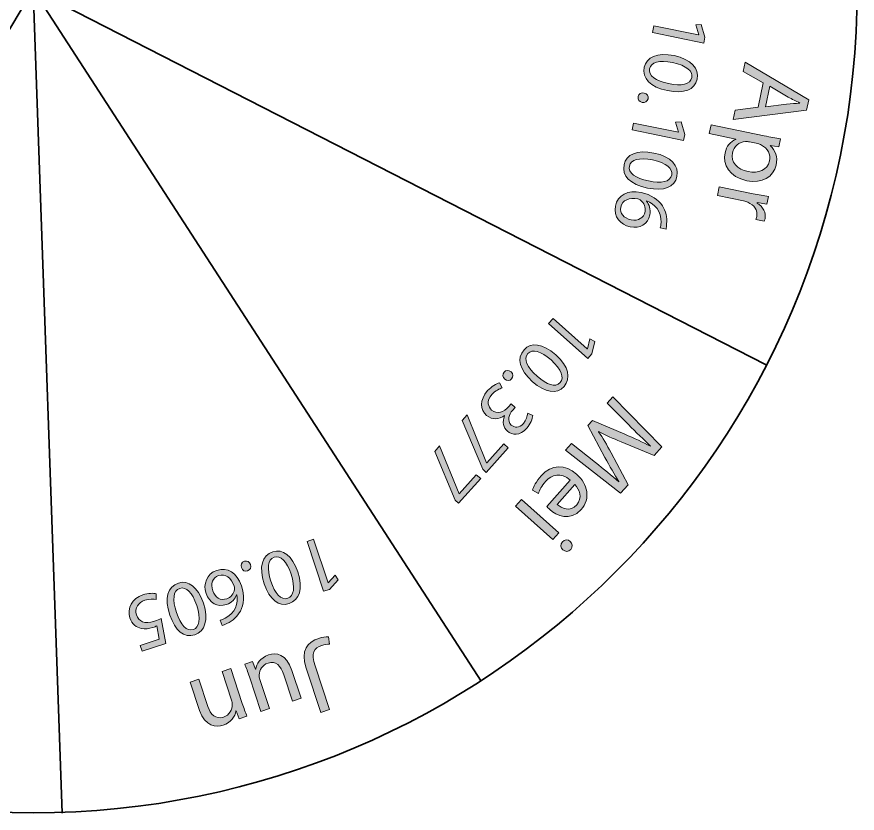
# Model space of a CAD drawing. Header units: inches. Extents: x 3 to 336, y -207 to -2.
# Drawn here: x 278.1 to 329.6, y -104 to -55.2 of the extents above; entities that cross this region are included whole.
import ezdxf

# ---------------------------------------------------------------- set-up
doc = ezdxf.new("R2010")
doc.units = ezdxf.units.IN
doc.header["$MEASUREMENT"] = 0
doc.layers.add('cut', color=7, linetype='Continuous')
doc.layers.add('graveer', color=7, linetype='Continuous')

# ---------------------------------------------------------------- blocks, each defined once
blk = doc.blocks.new('block 21')
at = {"layer": 'graveer'}
h = blk.add_hatch(color=7, dxfattribs=at)
h.dxf.hatch_style = 2
h.paths.add_polyline_path([(319.867, -56.335), (319.87, -56.325), (319.688, -55.717), (320.029, -55.702), (320.255, -56.465), (320.18, -56.828), (317.034, -56.177), (317.119, -55.765)])
h = blk.add_hatch(color=7, dxfattribs=at)
h.dxf.hatch_style = 2
edge = h.paths.add_edge_path()
edge.add_spline(control_points=[(317.97, -59.745), (316.901, -59.524), (316.393, -59.005), (316.537, -58.308), (316.664, -57.693), (317.326, -57.396), (318.369, -57.602), (319.424, -57.821), (319.91, -58.396), (319.778, -59.035), (319.64, -59.697), (318.972, -59.953), (317.97, -59.745)], knot_values=[0, 0, 0, 0, 1, 1, 1, 2, 2, 2, 3, 3, 3, 4, 4, 4, 4], degree=3, periodic=1)
edge = h.paths.add_edge_path()
edge.add_spline(control_points=[(318.275, -58.027), (317.458, -57.858), (316.941, -58.013), (316.861, -58.4), (316.771, -58.836), (317.236, -59.149), (318.039, -59.316), (318.813, -59.476), (319.363, -59.383), (319.454, -58.942), (319.531, -58.57), (319.132, -58.205), (318.275, -58.027)], knot_values=[0, 0, 0, 0, 1, 1, 1, 2, 2, 2, 3, 3, 3, 4, 4, 4, 4], degree=3, periodic=1)
h = blk.add_hatch(color=7, dxfattribs=at)
h.dxf.hatch_style = 2
h.paths.add_polyline_path([(323.82, -59.273), (322.592, -58.565), (322.708, -58.005), (326.605, -60.298), (326.47, -60.95), (321.981, -61.513), (322.101, -60.934), (323.512, -60.76)])
edge = h.paths.add_edge_path()
edge.add_spline(control_points=[(323.959, -60.735), (323.959, -60.735), (325.25, -60.575), (325.25, -60.575), (325.543, -60.538), (325.805, -60.527), (326.06, -60.515), (326.06, -60.515), (326.063, -60.503), (326.063, -60.503), (325.827, -60.389), (325.586, -60.268), (325.348, -60.135), (325.348, -60.135), (324.22, -59.473), (324.22, -59.473), (324.22, -59.473), (323.959, -60.735), (323.959, -60.735)], knot_values=[0, 0, 0, 0, 1, 1, 1, 2, 2, 2, 3, 3, 3, 4, 4, 4, 5, 5, 5, 6, 6, 6, 6], degree=3, periodic=1)
h = blk.add_hatch(color=7, dxfattribs=at)
h.dxf.hatch_style = 2
edge = h.paths.add_edge_path()
edge.add_spline(control_points=[(316.527, -59.889), (316.707, -59.926), (316.808, -60.073), (316.772, -60.243), (316.737, -60.412), (316.587, -60.502), (316.408, -60.465), (316.234, -60.429), (316.126, -60.29), (316.164, -60.111), (316.198, -59.942), (316.353, -59.853), (316.527, -59.889)], knot_values=[0, 0, 0, 0, 1, 1, 1, 2, 2, 2, 3, 3, 3, 4, 4, 4, 4], degree=3, periodic=1)
h = blk.add_hatch(color=7, dxfattribs=at)
h.dxf.hatch_style = 2
h.paths.add_polyline_path([(318.632, -62.298), (318.634, -62.288), (318.453, -61.68), (318.794, -61.665), (319.019, -62.428), (318.944, -62.791), (315.799, -62.14), (315.884, -61.728)])
h = blk.add_hatch(color=7, dxfattribs=at)
h.dxf.hatch_style = 2
edge = h.paths.add_edge_path()
edge.add_spline(control_points=[(323.889, -62.51), (324.275, -62.59), (324.588, -62.642), (324.877, -62.689), (324.877, -62.689), (324.775, -63.18), (324.775, -63.18), (324.775, -63.18), (324.254, -63.098), (324.254, -63.098), (324.254, -63.098), (324.251, -63.111), (324.251, -63.111), (324.572, -63.411), (324.716, -63.81), (324.614, -64.302), (324.464, -65.029), (323.734, -65.449), (322.82, -65.259), (321.738, -65.035), (321.34, -64.265), (321.486, -63.556), (321.569, -63.158), (321.815, -62.846), (322.151, -62.728), (322.151, -62.728), (322.154, -62.715), (322.154, -62.715), (322.154, -62.715), (320.518, -62.376), (320.518, -62.376), (320.518, -62.376), (320.63, -61.835), (320.63, -61.835), (320.63, -61.835), (323.889, -62.51), (323.889, -62.51)], knot_values=[0, 0, 0, 0, 1, 1, 1, 2, 2, 2, 3, 3, 3, 4, 4, 4, 5, 5, 5, 6, 6, 6, 7, 7, 7, 8, 8, 8, 9, 9, 9, 10, 10, 10, 11, 11, 11, 12, 12, 12, 12], degree=3, periodic=1)
edge = h.paths.add_edge_path()
edge.add_spline(control_points=[(322.975, -62.885), (322.894, -62.868), (322.816, -62.865), (322.746, -62.864), (322.346, -62.885), (322.016, -63.16), (321.935, -63.552), (321.815, -64.13), (322.218, -64.564), (322.908, -64.707), (323.512, -64.832), (324.094, -64.622), (324.214, -64.043), (324.291, -63.67), (324.096, -63.267), (323.707, -63.076), (323.643, -63.043), (323.566, -63.007), (323.491, -62.992), (323.491, -62.992), (322.975, -62.885), (322.975, -62.885)], knot_values=[0, 0, 0, 0, 1, 1, 1, 2, 2, 2, 3, 3, 3, 4, 4, 4, 5, 5, 5, 6, 6, 6, 7, 7, 7, 7], degree=3, periodic=1)
h = blk.add_hatch(color=7, dxfattribs=at)
h.dxf.hatch_style = 2
edge = h.paths.add_edge_path()
edge.add_spline(control_points=[(316.735, -65.708), (315.666, -65.487), (315.157, -64.968), (315.302, -64.271), (315.429, -63.656), (316.091, -63.359), (317.134, -63.565), (318.189, -63.784), (318.675, -64.359), (318.542, -64.997), (318.405, -65.66), (317.737, -65.916), (316.735, -65.708)], knot_values=[0, 0, 0, 0, 1, 1, 1, 2, 2, 2, 3, 3, 3, 4, 4, 4, 4], degree=3, periodic=1)
edge = h.paths.add_edge_path()
edge.add_spline(control_points=[(317.04, -63.99), (316.223, -63.821), (315.706, -63.976), (315.626, -64.363), (315.536, -64.799), (316.001, -65.112), (316.804, -65.278), (317.578, -65.439), (318.127, -65.346), (318.219, -64.905), (318.296, -64.533), (317.897, -64.167), (317.04, -63.99)], knot_values=[0, 0, 0, 0, 1, 1, 1, 2, 2, 2, 3, 3, 3, 4, 4, 4, 4], degree=3, periodic=1)
h = blk.add_hatch(color=7, dxfattribs=at)
h.dxf.hatch_style = 2
edge = h.paths.add_edge_path()
edge.add_spline(control_points=[(317.521, -68.15), (317.544, -68.064), (317.562, -67.952), (317.568, -67.827), (317.595, -67.136), (317.179, -66.682), (316.677, -66.502), (316.677, -66.502), (316.674, -66.517), (316.674, -66.517), (316.841, -66.707), (316.951, -67.003), (316.879, -67.351), (316.764, -67.908), (316.281, -68.217), (315.667, -68.089), (315.091, -67.97), (314.64, -67.468), (314.775, -66.815), (314.914, -66.142), (315.528, -65.81), (316.346, -65.979), (316.965, -66.108), (317.408, -66.431), (317.653, -66.805), (317.856, -67.119), (317.943, -67.501), (317.909, -67.908), (317.903, -68.038), (317.886, -68.145), (317.87, -68.222), (317.87, -68.222), (317.521, -68.15), (317.521, -68.15)], knot_values=[0, 0, 0, 0, 1, 1, 1, 2, 2, 2, 3, 3, 3, 4, 4, 4, 5, 5, 5, 6, 6, 6, 7, 7, 7, 8, 8, 8, 9, 9, 9, 10, 10, 10, 11, 11, 11, 11], degree=3, periodic=1)
edge = h.paths.add_edge_path()
edge.add_spline(control_points=[(315.732, -67.653), (316.182, -67.747), (316.506, -67.546), (316.587, -67.154), (316.64, -66.898), (316.53, -66.628), (316.326, -66.465), (316.284, -66.426), (316.225, -66.393), (316.147, -66.377), (315.628, -66.28), (315.196, -66.437), (315.104, -66.883), (315.028, -67.251), (315.282, -67.56), (315.732, -67.653)], knot_values=[0, 0, 0, 0, 1, 1, 1, 2, 2, 2, 3, 3, 3, 4, 4, 4, 5, 5, 5, 5], degree=3, periodic=1)
h = blk.add_hatch(color=7, dxfattribs=at)
h.dxf.hatch_style = 2
edge = h.paths.add_edge_path()
edge.add_spline(control_points=[(323.2, -66.057), (323.554, -66.131), (323.86, -66.187), (324.144, -66.227), (324.144, -66.227), (324.045, -66.706), (324.045, -66.706), (324.045, -66.706), (323.45, -66.602), (323.45, -66.602), (323.45, -66.602), (323.445, -66.627), (323.445, -66.627), (323.821, -66.848), (324.008, -67.23), (323.932, -67.597), (323.919, -67.659), (323.903, -67.701), (323.881, -67.749), (323.881, -67.749), (323.365, -67.642), (323.365, -67.642), (323.389, -67.588), (323.406, -67.534), (323.422, -67.459), (323.502, -67.073), (323.266, -66.739), (322.871, -66.58), (322.799, -66.552), (322.714, -66.521), (322.621, -66.502), (322.621, -66.502), (321.016, -66.169), (321.016, -66.169), (321.016, -66.169), (321.129, -65.628), (321.129, -65.628), (321.129, -65.628), (323.2, -66.057), (323.2, -66.057)], knot_values=[0, 0, 0, 0, 1, 1, 1, 2, 2, 2, 3, 3, 3, 4, 4, 4, 5, 5, 5, 6, 6, 6, 7, 7, 7, 8, 8, 8, 9, 9, 9, 10, 10, 10, 11, 11, 11, 12, 12, 12, 13, 13, 13, 13], degree=3, periodic=1)
at = {"layer": 'graveer', "lineweight": 0}
for points in [[(319.867, -56.335), (319.87, -56.325), (319.688, -55.717), (320.029, -55.702), (320.255, -56.465), (320.18, -56.828), (317.034, -56.177), (317.119, -55.765), (319.867, -56.335)], [(323.82, -59.273), (322.592, -58.565), (322.708, -58.005), (326.605, -60.298), (326.47, -60.95), (321.981, -61.513), (322.101, -60.934), (323.512, -60.76), (323.82, -59.273)], [(318.632, -62.298), (318.634, -62.288), (318.453, -61.68), (318.794, -61.665), (319.019, -62.428), (318.944, -62.791), (315.799, -62.14), (315.884, -61.728), (318.632, -62.298)]]:
    blk.add_lwpolyline(points, dxfattribs=at)
for points, knots in [([(317.97, -59.745), (316.901, -59.524), (316.393, -59.005), (316.537, -58.308), (316.664, -57.693), (317.326, -57.396), (318.369, -57.602), (319.424, -57.821), (319.91, -58.396), (319.778, -59.035), (319.64, -59.697), (318.972, -59.953), (317.97, -59.745)], [0, 0, 0, 0, 1, 1, 1, 2, 2, 2, 3, 3, 3, 4, 4, 4, 4]), ([(318.275, -58.027), (317.458, -57.858), (316.941, -58.013), (316.861, -58.4), (316.771, -58.836), (317.236, -59.149), (318.039, -59.316), (318.813, -59.476), (319.363, -59.383), (319.454, -58.942), (319.531, -58.57), (319.132, -58.205), (318.275, -58.027)], [0, 0, 0, 0, 1, 1, 1, 2, 2, 2, 3, 3, 3, 4, 4, 4, 4]), ([(323.959, -60.735), (323.959, -60.735), (325.25, -60.575), (325.25, -60.575), (325.543, -60.538), (325.805, -60.527), (326.06, -60.515), (326.06, -60.515), (326.063, -60.503), (326.063, -60.503), (325.827, -60.389), (325.586, -60.268), (325.348, -60.135), (325.348, -60.135), (324.22, -59.473), (324.22, -59.473), (324.22, -59.473), (323.959, -60.735), (323.959, -60.735)], [0, 0, 0, 0, 1, 1, 1, 2, 2, 2, 3, 3, 3, 4, 4, 4, 5, 5, 5, 6, 6, 6, 6]), ([(316.527, -59.889), (316.707, -59.926), (316.808, -60.073), (316.772, -60.243), (316.737, -60.412), (316.587, -60.502), (316.408, -60.465), (316.234, -60.429), (316.126, -60.29), (316.164, -60.111), (316.198, -59.942), (316.353, -59.853), (316.527, -59.889)], [0, 0, 0, 0, 1, 1, 1, 2, 2, 2, 3, 3, 3, 4, 4, 4, 4]), ([(323.889, -62.51), (324.275, -62.59), (324.588, -62.642), (324.877, -62.689), (324.877, -62.689), (324.775, -63.18), (324.775, -63.18), (324.775, -63.18), (324.254, -63.098), (324.254, -63.098), (324.254, -63.098), (324.251, -63.111), (324.251, -63.111), (324.572, -63.411), (324.716, -63.81), (324.614, -64.302), (324.464, -65.029), (323.734, -65.449), (322.82, -65.259), (321.738, -65.035), (321.34, -64.265), (321.486, -63.556), (321.569, -63.158), (321.815, -62.846), (322.151, -62.728), (322.151, -62.728), (322.154, -62.715), (322.154, -62.715), (322.154, -62.715), (320.518, -62.376), (320.518, -62.376), (320.518, -62.376), (320.63, -61.835), (320.63, -61.835), (320.63, -61.835), (323.889, -62.51), (323.889, -62.51)], [0, 0, 0, 0, 1, 1, 1, 2, 2, 2, 3, 3, 3, 4, 4, 4, 5, 5, 5, 6, 6, 6, 7, 7, 7, 8, 8, 8, 9, 9, 9, 10, 10, 10, 11, 11, 11, 12, 12, 12, 12]), ([(322.975, -62.885), (322.894, -62.868), (322.816, -62.865), (322.746, -62.864), (322.346, -62.885), (322.016, -63.16), (321.935, -63.552), (321.815, -64.13), (322.218, -64.564), (322.908, -64.707), (323.512, -64.832), (324.094, -64.622), (324.214, -64.043), (324.291, -63.67), (324.096, -63.267), (323.707, -63.076), (323.643, -63.043), (323.566, -63.007), (323.491, -62.992), (323.491, -62.992), (322.975, -62.885), (322.975, -62.885)], [0, 0, 0, 0, 1, 1, 1, 2, 2, 2, 3, 3, 3, 4, 4, 4, 5, 5, 5, 6, 6, 6, 7, 7, 7, 7]), ([(316.735, -65.708), (315.666, -65.487), (315.157, -64.968), (315.302, -64.271), (315.429, -63.656), (316.091, -63.359), (317.134, -63.565), (318.189, -63.784), (318.675, -64.359), (318.542, -64.997), (318.405, -65.66), (317.737, -65.916), (316.735, -65.708)], [0, 0, 0, 0, 1, 1, 1, 2, 2, 2, 3, 3, 3, 4, 4, 4, 4]), ([(317.04, -63.99), (316.223, -63.821), (315.706, -63.976), (315.626, -64.363), (315.536, -64.799), (316.001, -65.112), (316.804, -65.278), (317.578, -65.439), (318.127, -65.346), (318.219, -64.905), (318.296, -64.533), (317.897, -64.167), (317.04, -63.99)], [0, 0, 0, 0, 1, 1, 1, 2, 2, 2, 3, 3, 3, 4, 4, 4, 4]), ([(317.521, -68.15), (317.544, -68.064), (317.562, -67.952), (317.568, -67.827), (317.595, -67.136), (317.179, -66.682), (316.677, -66.502), (316.677, -66.502), (316.674, -66.517), (316.674, -66.517), (316.841, -66.707), (316.951, -67.003), (316.879, -67.351), (316.764, -67.908), (316.281, -68.217), (315.667, -68.089), (315.091, -67.97), (314.64, -67.468), (314.775, -66.815), (314.914, -66.142), (315.528, -65.81), (316.346, -65.979), (316.965, -66.108), (317.408, -66.431), (317.653, -66.805), (317.856, -67.119), (317.943, -67.501), (317.909, -67.908), (317.903, -68.038), (317.886, -68.145), (317.87, -68.222), (317.87, -68.222), (317.521, -68.15), (317.521, -68.15)], [0, 0, 0, 0, 1, 1, 1, 2, 2, 2, 3, 3, 3, 4, 4, 4, 5, 5, 5, 6, 6, 6, 7, 7, 7, 8, 8, 8, 9, 9, 9, 10, 10, 10, 11, 11, 11, 11]), ([(323.2, -66.057), (323.554, -66.131), (323.86, -66.187), (324.144, -66.227), (324.144, -66.227), (324.045, -66.706), (324.045, -66.706), (324.045, -66.706), (323.45, -66.602), (323.45, -66.602), (323.45, -66.602), (323.445, -66.627), (323.445, -66.627), (323.821, -66.848), (324.008, -67.23), (323.932, -67.597), (323.919, -67.659), (323.903, -67.701), (323.881, -67.749), (323.881, -67.749), (323.365, -67.642), (323.365, -67.642), (323.389, -67.588), (323.406, -67.534), (323.422, -67.459), (323.502, -67.073), (323.266, -66.739), (322.871, -66.58), (322.799, -66.552), (322.714, -66.521), (322.621, -66.502), (322.621, -66.502), (321.016, -66.169), (321.016, -66.169), (321.016, -66.169), (321.129, -65.628), (321.129, -65.628), (321.129, -65.628), (323.2, -66.057), (323.2, -66.057)], [0, 0, 0, 0, 1, 1, 1, 2, 2, 2, 3, 3, 3, 4, 4, 4, 5, 5, 5, 6, 6, 6, 7, 7, 7, 8, 8, 8, 9, 9, 9, 10, 10, 10, 11, 11, 11, 12, 12, 12, 13, 13, 13, 13]), ([(315.732, -67.653), (316.182, -67.747), (316.506, -67.546), (316.587, -67.154), (316.64, -66.898), (316.53, -66.628), (316.326, -66.465), (316.284, -66.426), (316.225, -66.393), (316.147, -66.377), (315.628, -66.28), (315.196, -66.437), (315.104, -66.883), (315.028, -67.251), (315.282, -67.56), (315.732, -67.653)], [0, 0, 0, 0, 1, 1, 1, 2, 2, 2, 3, 3, 3, 4, 4, 4, 5, 5, 5, 5])]:
    blk.add_open_spline(points, degree=3, knots=knots, dxfattribs=at)
blk = doc.blocks.new('block 22')
at = {"layer": 'graveer'}
h = blk.add_hatch(color=7, dxfattribs=at)
h.dxf.hatch_style = 2
h.paths.add_polyline_path([(313.053, -75.569), (313.06, -75.561), (313.207, -74.944), (313.51, -75.102), (313.323, -75.875), (313.076, -76.152), (310.679, -74.015), (310.958, -73.702)])
h = blk.add_hatch(color=7, dxfattribs=at)
h.dxf.hatch_style = 2
edge = h.paths.add_edge_path()
edge.add_spline(control_points=[(309.705, -77.574), (308.89, -76.847), (308.709, -76.144), (309.183, -75.612), (309.6, -75.144), (310.322, -75.218), (311.122, -75.917), (311.926, -76.634), (312.06, -77.375), (311.625, -77.862), (311.175, -78.367), (310.469, -78.254), (309.705, -77.574)], knot_values=[0, 0, 0, 0, 1, 1, 1, 2, 2, 2, 3, 3, 3, 4, 4, 4, 4], degree=3, periodic=1)
edge = h.paths.add_edge_path()
edge.add_spline(control_points=[(310.829, -76.238), (310.205, -75.683), (309.68, -75.559), (309.417, -75.854), (309.121, -76.186), (309.367, -76.69), (309.98, -77.236), (310.57, -77.762), (311.092, -77.956), (311.392, -77.62), (311.645, -77.336), (311.481, -76.82), (310.829, -76.238)], knot_values=[0, 0, 0, 0, 1, 1, 1, 2, 2, 2, 3, 3, 3, 4, 4, 4, 4], degree=3, periodic=1)
h = blk.add_hatch(color=7, dxfattribs=at)
h.dxf.hatch_style = 2
edge = h.paths.add_edge_path()
edge.add_spline(control_points=[(308.384, -76.977), (308.52, -77.098), (308.534, -77.276), (308.419, -77.405), (308.304, -77.534), (308.129, -77.537), (307.993, -77.416), (307.86, -77.297), (307.836, -77.124), (307.957, -76.987), (308.072, -76.858), (308.251, -76.858), (308.384, -76.977)], knot_values=[0, 0, 0, 0, 1, 1, 1, 2, 2, 2, 3, 3, 3, 4, 4, 4, 4], degree=3, periodic=1)
h = blk.add_hatch(color=7, dxfattribs=at)
h.dxf.hatch_style = 2
edge = h.paths.add_edge_path()
edge.add_spline(control_points=[(307.838, -77.953), (307.697, -77.992), (307.414, -78.124), (307.214, -78.349), (306.842, -78.766), (306.993, -79.132), (307.195, -79.306), (307.534, -79.601), (307.948, -79.427), (308.227, -79.114), (308.227, -79.114), (308.388, -78.933), (308.388, -78.933), (308.388, -78.933), (308.632, -79.15), (308.632, -79.15), (308.632, -79.15), (308.471, -79.331), (308.471, -79.331), (308.26, -79.567), (308.116, -79.974), (308.4, -80.227), (308.592, -80.398), (308.87, -80.427), (309.136, -80.129), (309.307, -79.937), (309.387, -79.677), (309.405, -79.508), (309.405, -79.508), (309.717, -79.633), (309.717, -79.633), (309.697, -79.841), (309.572, -80.166), (309.342, -80.425), (308.921, -80.897), (308.45, -80.861), (308.159, -80.601), (307.912, -80.381), (307.833, -80.046), (307.989, -79.656), (307.989, -79.656), (307.982, -79.649), (307.982, -79.649), (307.659, -79.892), (307.225, -79.934), (306.889, -79.635), (306.505, -79.293), (306.436, -78.695), (306.948, -78.12), (307.188, -77.85), (307.484, -77.69), (307.666, -77.641), (307.666, -77.641), (307.838, -77.953), (307.838, -77.953)], knot_values=[0, 0, 0, 0, 1, 1, 1, 2, 2, 2, 3, 3, 3, 4, 4, 4, 5, 5, 5, 6, 6, 6, 7, 7, 7, 8, 8, 8, 9, 9, 9, 10, 10, 10, 11, 11, 11, 12, 12, 12, 13, 13, 13, 14, 14, 14, 15, 15, 15, 16, 16, 16, 17, 17, 17, 18, 18, 18, 18], degree=3, periodic=1)
h = blk.add_hatch(color=7, dxfattribs=at)
h.dxf.hatch_style = 2
edge = h.paths.add_edge_path()
edge.add_spline(control_points=[(313.551, -82.527), (314.017, -82.901), (314.579, -83.349), (314.973, -83.709), (314.973, -83.709), (314.986, -83.695), (314.986, -83.695), (314.708, -83.252), (314.428, -82.764), (314.131, -82.21), (314.131, -82.21), (313.083, -80.264), (313.083, -80.264), (313.083, -80.264), (313.362, -79.951), (313.362, -79.951), (313.362, -79.951), (315.344, -80.79), (315.344, -80.79), (315.93, -81.04), (316.457, -81.28), (316.917, -81.528), (316.917, -81.528), (316.925, -81.518), (316.925, -81.518), (316.535, -81.154), (316.021, -80.653), (315.567, -80.197), (315.567, -80.197), (314.272, -78.891), (314.272, -78.891), (314.272, -78.891), (314.623, -78.497), (314.623, -78.497), (314.623, -78.497), (317.621, -81.568), (317.621, -81.568), (317.621, -81.568), (317.152, -82.094), (317.152, -82.094), (317.152, -82.094), (315.119, -81.262), (315.119, -81.262), (314.608, -81.044), (314.16, -80.841), (313.756, -80.626), (313.756, -80.626), (313.743, -80.64), (313.743, -80.64), (313.994, -81.008), (314.243, -81.434), (314.519, -81.936), (314.519, -81.936), (315.559, -83.882), (315.559, -83.882), (315.559, -83.882), (315.09, -84.409), (315.09, -84.409), (315.09, -84.409), (311.716, -81.76), (311.716, -81.76), (311.716, -81.76), (312.075, -81.357), (312.075, -81.357), (312.075, -81.357), (313.551, -82.527), (313.551, -82.527)], knot_values=[0, 0, 0, 0, 1, 1, 1, 2, 2, 2, 3, 3, 3, 4, 4, 4, 5, 5, 5, 6, 6, 6, 7, 7, 7, 8, 8, 8, 9, 9, 9, 10, 10, 10, 11, 11, 11, 12, 12, 12, 13, 13, 13, 14, 14, 14, 15, 15, 15, 16, 16, 16, 17, 17, 17, 18, 18, 18, 19, 19, 19, 20, 20, 20, 21, 21, 21, 22, 22, 22, 22], degree=3, periodic=1)
h = blk.add_hatch(color=7, dxfattribs=at)
h.dxf.hatch_style = 2
h.paths.add_polyline_path([(306.86, -83.129), (306.646, -82.938), (305.393, -79.948), (305.692, -79.612), (306.886, -82.543), (306.893, -82.549), (307.938, -81.376), (308.208, -81.616)])
h = blk.add_hatch(color=7, dxfattribs=at)
h.dxf.hatch_style = 2
h.paths.add_polyline_path([(305.174, -85.02), (304.961, -84.83), (303.707, -81.839), (304.006, -81.504), (305.2, -84.434), (305.208, -84.441), (306.253, -83.268), (306.523, -83.508)])
h = blk.add_hatch(color=7, dxfattribs=at)
h.dxf.hatch_style = 2
edge = h.paths.add_edge_path()
edge.add_spline(control_points=[(312.003, -83.596), (311.43, -83.102), (310.876, -83.256), (310.504, -83.673), (310.238, -83.972), (310.13, -84.198), (310.057, -84.414), (310.057, -84.414), (309.695, -84.219), (309.695, -84.219), (309.759, -84.013), (309.907, -83.694), (310.232, -83.329), (310.862, -82.622), (311.703, -82.614), (312.395, -83.231), (313.088, -83.848), (313.27, -84.742), (312.674, -85.41), (312.006, -86.16), (311.17, -85.772), (310.748, -85.396), (310.662, -85.32), (310.604, -85.251), (310.566, -85.208), (310.566, -85.208), (312.003, -83.596), (312.003, -83.596)], knot_values=[0, 0, 0, 0, 1, 1, 1, 2, 2, 2, 3, 3, 3, 4, 4, 4, 5, 5, 5, 6, 6, 6, 7, 7, 7, 8, 8, 8, 9, 9, 9, 9], degree=3, periodic=1)
edge = h.paths.add_edge_path()
edge.add_spline(control_points=[(311.211, -85.085), (311.472, -85.327), (311.986, -85.581), (312.405, -85.111), (312.781, -84.689), (312.557, -84.158), (312.297, -83.867), (312.297, -83.867), (311.211, -85.085), (311.211, -85.085)], knot_values=[0, 0, 0, 0, 1, 1, 1, 2, 2, 2, 3, 3, 3, 3], degree=3, periodic=1)
h = blk.add_hatch(color=7, dxfattribs=at)
h.dxf.hatch_style = 2
h.paths.add_polyline_path([(309.022, -84.783), (311.317, -86.829), (310.945, -87.246), (308.65, -85.201)])
edge = h.paths.add_edge_path()
edge.add_spline(control_points=[(311.548, -87.868), (311.401, -87.746), (311.38, -87.54), (311.528, -87.374), (311.659, -87.227), (311.866, -87.224), (312.008, -87.351), (312.155, -87.482), (312.172, -87.693), (312.037, -87.845), (311.897, -88.001), (311.695, -87.999), (311.548, -87.868)], knot_values=[0, 0, 0, 0, 1, 1, 1, 2, 2, 2, 3, 3, 3, 4, 4, 4, 4], degree=3, periodic=1)
at = {"layer": 'graveer', "lineweight": 0}
for points in [[(313.053, -75.569), (313.06, -75.561), (313.207, -74.944), (313.51, -75.102), (313.323, -75.875), (313.076, -76.152), (310.679, -74.015), (310.958, -73.702), (313.053, -75.569)], [(306.86, -83.129), (306.646, -82.938), (305.393, -79.948), (305.692, -79.612), (306.886, -82.543), (306.893, -82.549), (307.938, -81.376), (308.208, -81.616), (306.86, -83.129)], [(305.174, -85.02), (304.961, -84.83), (303.707, -81.839), (304.006, -81.504), (305.2, -84.434), (305.208, -84.441), (306.253, -83.268), (306.523, -83.508), (305.174, -85.02)], [(309.022, -84.783), (311.317, -86.829), (310.945, -87.246), (308.65, -85.201), (309.022, -84.783)]]:
    blk.add_lwpolyline(points, dxfattribs=at)
for points, knots in [([(309.705, -77.574), (308.89, -76.847), (308.709, -76.144), (309.183, -75.612), (309.6, -75.144), (310.322, -75.218), (311.122, -75.917), (311.926, -76.634), (312.06, -77.375), (311.625, -77.862), (311.175, -78.367), (310.469, -78.254), (309.705, -77.574)], [0, 0, 0, 0, 1, 1, 1, 2, 2, 2, 3, 3, 3, 4, 4, 4, 4]), ([(310.829, -76.238), (310.205, -75.683), (309.68, -75.559), (309.417, -75.854), (309.121, -76.186), (309.367, -76.69), (309.98, -77.236), (310.57, -77.762), (311.092, -77.956), (311.392, -77.62), (311.645, -77.336), (311.481, -76.82), (310.829, -76.238)], [0, 0, 0, 0, 1, 1, 1, 2, 2, 2, 3, 3, 3, 4, 4, 4, 4]), ([(308.384, -76.977), (308.52, -77.098), (308.534, -77.276), (308.419, -77.405), (308.304, -77.534), (308.129, -77.537), (307.993, -77.416), (307.86, -77.297), (307.836, -77.124), (307.957, -76.987), (308.072, -76.858), (308.251, -76.858), (308.384, -76.977)], [0, 0, 0, 0, 1, 1, 1, 2, 2, 2, 3, 3, 3, 4, 4, 4, 4]), ([(307.838, -77.953), (307.697, -77.992), (307.414, -78.124), (307.214, -78.349), (306.842, -78.766), (306.993, -79.132), (307.195, -79.306), (307.534, -79.601), (307.948, -79.427), (308.227, -79.114), (308.227, -79.114), (308.388, -78.933), (308.388, -78.933), (308.388, -78.933), (308.632, -79.15), (308.632, -79.15), (308.632, -79.15), (308.471, -79.331), (308.471, -79.331), (308.26, -79.567), (308.116, -79.974), (308.4, -80.227), (308.592, -80.398), (308.87, -80.427), (309.136, -80.129), (309.307, -79.937), (309.387, -79.677), (309.405, -79.508), (309.405, -79.508), (309.717, -79.633), (309.717, -79.633), (309.697, -79.841), (309.572, -80.166), (309.342, -80.425), (308.921, -80.897), (308.45, -80.861), (308.159, -80.601), (307.912, -80.381), (307.833, -80.046), (307.989, -79.656), (307.989, -79.656), (307.982, -79.649), (307.982, -79.649), (307.659, -79.892), (307.225, -79.934), (306.889, -79.635), (306.505, -79.293), (306.436, -78.695), (306.948, -78.12), (307.188, -77.85), (307.484, -77.69), (307.666, -77.641), (307.666, -77.641), (307.838, -77.953), (307.838, -77.953)], [0, 0, 0, 0, 1, 1, 1, 2, 2, 2, 3, 3, 3, 4, 4, 4, 5, 5, 5, 6, 6, 6, 7, 7, 7, 8, 8, 8, 9, 9, 9, 10, 10, 10, 11, 11, 11, 12, 12, 12, 13, 13, 13, 14, 14, 14, 15, 15, 15, 16, 16, 16, 17, 17, 17, 18, 18, 18, 18]), ([(313.551, -82.527), (314.017, -82.901), (314.579, -83.349), (314.973, -83.709), (314.973, -83.709), (314.986, -83.695), (314.986, -83.695), (314.708, -83.252), (314.428, -82.764), (314.131, -82.21), (314.131, -82.21), (313.083, -80.264), (313.083, -80.264), (313.083, -80.264), (313.362, -79.951), (313.362, -79.951), (313.362, -79.951), (315.344, -80.79), (315.344, -80.79), (315.93, -81.04), (316.457, -81.28), (316.917, -81.528), (316.917, -81.528), (316.925, -81.518), (316.925, -81.518), (316.535, -81.154), (316.021, -80.653), (315.567, -80.197), (315.567, -80.197), (314.272, -78.891), (314.272, -78.891), (314.272, -78.891), (314.623, -78.497), (314.623, -78.497), (314.623, -78.497), (317.621, -81.568), (317.621, -81.568), (317.621, -81.568), (317.152, -82.094), (317.152, -82.094), (317.152, -82.094), (315.119, -81.262), (315.119, -81.262), (314.608, -81.044), (314.16, -80.841), (313.756, -80.626), (313.756, -80.626), (313.743, -80.64), (313.743, -80.64), (313.994, -81.008), (314.243, -81.434), (314.519, -81.936), (314.519, -81.936), (315.559, -83.882), (315.559, -83.882), (315.559, -83.882), (315.09, -84.409), (315.09, -84.409), (315.09, -84.409), (311.716, -81.76), (311.716, -81.76), (311.716, -81.76), (312.075, -81.357), (312.075, -81.357), (312.075, -81.357), (313.551, -82.527), (313.551, -82.527)], [0, 0, 0, 0, 1, 1, 1, 2, 2, 2, 3, 3, 3, 4, 4, 4, 5, 5, 5, 6, 6, 6, 7, 7, 7, 8, 8, 8, 9, 9, 9, 10, 10, 10, 11, 11, 11, 12, 12, 12, 13, 13, 13, 14, 14, 14, 15, 15, 15, 16, 16, 16, 17, 17, 17, 18, 18, 18, 19, 19, 19, 20, 20, 20, 21, 21, 21, 22, 22, 22, 22]), ([(312.003, -83.596), (311.43, -83.102), (310.876, -83.256), (310.504, -83.673), (310.238, -83.972), (310.13, -84.198), (310.057, -84.414), (310.057, -84.414), (309.695, -84.219), (309.695, -84.219), (309.759, -84.013), (309.907, -83.694), (310.232, -83.329), (310.862, -82.622), (311.703, -82.614), (312.395, -83.231), (313.088, -83.848), (313.27, -84.742), (312.674, -85.41), (312.006, -86.16), (311.17, -85.772), (310.748, -85.396), (310.662, -85.32), (310.604, -85.251), (310.566, -85.208), (310.566, -85.208), (312.003, -83.596), (312.003, -83.596)], [0, 0, 0, 0, 1, 1, 1, 2, 2, 2, 3, 3, 3, 4, 4, 4, 5, 5, 5, 6, 6, 6, 7, 7, 7, 8, 8, 8, 9, 9, 9, 9]), ([(311.211, -85.085), (311.472, -85.327), (311.986, -85.581), (312.405, -85.111), (312.781, -84.689), (312.557, -84.158), (312.297, -83.867), (312.297, -83.867), (311.211, -85.085), (311.211, -85.085)], [0, 0, 0, 0, 1, 1, 1, 2, 2, 2, 3, 3, 3, 3]), ([(311.548, -87.868), (311.401, -87.746), (311.38, -87.54), (311.528, -87.374), (311.659, -87.227), (311.866, -87.224), (312.008, -87.351), (312.155, -87.482), (312.172, -87.693), (312.037, -87.845), (311.897, -88.001), (311.695, -87.999), (311.548, -87.868)], [0, 0, 0, 0, 1, 1, 1, 2, 2, 2, 3, 3, 3, 4, 4, 4, 4])]:
    blk.add_open_spline(points, degree=3, knots=knots, dxfattribs=at)
blk = doc.blocks.new('block 23')
at = {"layer": 'graveer'}
h = blk.add_hatch(color=7, dxfattribs=at)
h.dxf.hatch_style = 2
h.paths.add_polyline_path([(297.179, -89.891), (297.189, -89.888), (297.624, -89.427), (297.808, -89.715), (297.26, -90.291), (296.908, -90.408), (295.9, -87.358), (296.298, -87.226)])
h = blk.add_hatch(color=7, dxfattribs=at)
h.dxf.hatch_style = 2
edge = h.paths.add_edge_path()
edge.add_spline(control_points=[(293.277, -89.953), (292.934, -88.916), (293.129, -88.217), (293.805, -87.993), (294.401, -87.797), (294.989, -88.221), (295.332, -89.227), (295.67, -90.25), (295.415, -90.958), (294.796, -91.163), (294.153, -91.376), (293.598, -90.925), (293.277, -89.953)], knot_values=[0, 0, 0, 0, 1, 1, 1, 2, 2, 2, 3, 3, 3, 4, 4, 4, 4], degree=3, periodic=1)
edge = h.paths.add_edge_path()
edge.add_spline(control_points=[(294.917, -89.359), (294.656, -88.566), (294.262, -88.196), (293.887, -88.32), (293.465, -88.46), (293.426, -89.019), (293.684, -89.798), (293.932, -90.549), (294.287, -90.978), (294.714, -90.836), (295.075, -90.717), (295.192, -90.189), (294.917, -89.359)], knot_values=[0, 0, 0, 0, 1, 1, 1, 2, 2, 2, 3, 3, 3, 4, 4, 4, 4], degree=3, periodic=1)
h = blk.add_hatch(color=7, dxfattribs=at)
h.dxf.hatch_style = 2
edge = h.paths.add_edge_path()
edge.add_spline(control_points=[(290.584, -92.176), (290.67, -92.153), (290.776, -92.113), (290.888, -92.055), (291.5, -91.733), (291.685, -91.146), (291.589, -90.621), (291.589, -90.621), (291.575, -90.625), (291.575, -90.625), (291.494, -90.866), (291.293, -91.109), (290.955, -91.221), (290.416, -91.399), (289.907, -91.135), (289.71, -90.54), (289.525, -89.981), (289.735, -89.339), (290.368, -89.13), (291.02, -88.914), (291.614, -89.28), (291.877, -90.073), (292.075, -90.673), (292.017, -91.219), (291.815, -91.618), (291.644, -91.951), (291.358, -92.217), (290.988, -92.391), (290.873, -92.45), (290.771, -92.489), (290.696, -92.514), (290.696, -92.514), (290.584, -92.176), (290.584, -92.176)], knot_values=[0, 0, 0, 0, 1, 1, 1, 2, 2, 2, 3, 3, 3, 4, 4, 4, 5, 5, 5, 6, 6, 6, 7, 7, 7, 8, 8, 8, 9, 9, 9, 10, 10, 10, 11, 11, 11, 11], degree=3, periodic=1)
edge = h.paths.add_edge_path()
edge.add_spline(control_points=[(290.12, -90.378), (290.264, -90.814), (290.6, -90.995), (290.98, -90.869), (291.228, -90.787), (291.407, -90.556), (291.447, -90.298), (291.459, -90.242), (291.458, -90.175), (291.433, -90.1), (291.258, -89.601), (290.905, -89.306), (290.473, -89.449), (290.117, -89.567), (289.975, -89.941), (290.12, -90.378)], knot_values=[0, 0, 0, 0, 1, 1, 1, 2, 2, 2, 3, 3, 3, 4, 4, 4, 5, 5, 5, 5], degree=3, periodic=1)
h = blk.add_hatch(color=7, dxfattribs=at)
h.dxf.hatch_style = 2
edge = h.paths.add_edge_path()
edge.add_spline(control_points=[(292.431, -88.776), (292.488, -88.949), (292.412, -89.11), (292.247, -89.164), (292.083, -89.219), (291.93, -89.134), (291.873, -88.96), (291.817, -88.791), (291.883, -88.629), (292.057, -88.572), (292.221, -88.517), (292.375, -88.607), (292.431, -88.776)], knot_values=[0, 0, 0, 0, 1, 1, 1, 2, 2, 2, 3, 3, 3, 4, 4, 4, 4], degree=3, periodic=1)
h = blk.add_hatch(color=7, dxfattribs=at)
h.dxf.hatch_style = 2
edge = h.paths.add_edge_path()
edge.add_spline(control_points=[(287.495, -91.865), (287.153, -90.828), (287.348, -90.129), (288.024, -89.905), (288.619, -89.708), (289.207, -90.133), (289.551, -91.139), (289.889, -92.161), (289.634, -92.87), (289.015, -93.075), (288.372, -93.288), (287.817, -92.836), (287.495, -91.865)], knot_values=[0, 0, 0, 0, 1, 1, 1, 2, 2, 2, 3, 3, 3, 4, 4, 4, 4], degree=3, periodic=1)
edge = h.paths.add_edge_path()
edge.add_spline(control_points=[(289.136, -91.271), (288.874, -90.478), (288.481, -90.108), (288.105, -90.232), (287.683, -90.372), (287.644, -90.931), (287.902, -91.71), (288.15, -92.461), (288.505, -92.89), (288.933, -92.748), (289.294, -92.629), (289.411, -92.101), (289.136, -91.271)], knot_values=[0, 0, 0, 0, 1, 1, 1, 2, 2, 2, 3, 3, 3, 4, 4, 4, 4], degree=3, periodic=1)
h = blk.add_hatch(color=7, dxfattribs=at)
h.dxf.hatch_style = 2
edge = h.paths.add_edge_path()
edge.add_spline(control_points=[(285.675, -93.737), (285.675, -93.737), (286.839, -93.352), (286.839, -93.352), (286.839, -93.352), (286.696, -92.53), (286.696, -92.53), (286.629, -92.563), (286.567, -92.594), (286.454, -92.631), (286.22, -92.709), (285.968, -92.734), (285.743, -92.684), (285.459, -92.627), (285.175, -92.429), (285.048, -92.045), (284.851, -91.449), (285.177, -90.846), (285.839, -90.628), (286.172, -90.517), (286.484, -90.518), (286.661, -90.564), (286.661, -90.564), (286.662, -90.913), (286.662, -90.913), (286.51, -90.879), (286.231, -90.867), (285.954, -90.959), (285.564, -91.088), (285.315, -91.451), (285.45, -91.86), (285.585, -92.252), (285.941, -92.447), (286.551, -92.245), (286.724, -92.188), (286.854, -92.124), (286.962, -92.073), (286.962, -92.073), (287.249, -93.602), (287.249, -93.602), (287.249, -93.602), (285.79, -94.084), (285.79, -94.084), (285.79, -94.084), (285.675, -93.737), (285.675, -93.737)], knot_values=[0, 0, 0, 0, 1, 1, 1, 2, 2, 2, 3, 3, 3, 4, 4, 4, 5, 5, 5, 6, 6, 6, 7, 7, 7, 8, 8, 8, 9, 9, 9, 10, 10, 10, 11, 11, 11, 12, 12, 12, 13, 13, 13, 14, 14, 14, 15, 15, 15, 15], degree=3, periodic=1)
h = blk.add_hatch(color=7, dxfattribs=at)
h.dxf.hatch_style = 2
edge = h.paths.add_edge_path()
edge.add_spline(control_points=[(297.27, -97.656), (297.27, -97.656), (296.745, -97.83), (296.745, -97.83), (296.745, -97.83), (295.846, -95.11), (295.846, -95.11), (295.489, -94.03), (295.91, -93.523), (296.61, -93.292), (296.803, -93.228), (297.052, -93.193), (297.202, -93.203), (297.202, -93.203), (297.266, -93.657), (297.266, -93.657), (297.143, -93.651), (296.974, -93.667), (296.799, -93.724), (296.329, -93.88), (296.121, -94.183), (296.384, -94.979), (296.384, -94.979), (297.27, -97.656), (297.27, -97.656)], knot_values=[0, 0, 0, 0, 1, 1, 1, 2, 2, 2, 3, 3, 3, 4, 4, 4, 5, 5, 5, 6, 6, 6, 7, 7, 7, 8, 8, 8, 8], degree=3, periodic=1)
h = blk.add_hatch(color=7, dxfattribs=at)
h.dxf.hatch_style = 2
edge = h.paths.add_edge_path()
edge.add_spline(control_points=[(292.366, -95.652), (292.266, -95.35), (292.172, -95.087), (292.079, -94.864), (292.079, -94.864), (292.549, -94.708), (292.549, -94.708), (292.549, -94.708), (292.737, -95.175), (292.737, -95.175), (292.737, -95.175), (292.749, -95.171), (292.749, -95.171), (292.81, -94.89), (293.016, -94.48), (293.535, -94.309), (293.993, -94.157), (294.625, -94.229), (294.964, -95.254), (294.964, -95.254), (295.529, -96.961), (295.529, -96.961), (295.529, -96.961), (294.998, -97.137), (294.998, -97.137), (294.998, -97.137), (294.463, -95.52), (294.463, -95.52), (294.28, -94.965), (293.988, -94.647), (293.505, -94.807), (293.149, -94.924), (292.984, -95.253), (292.965, -95.521), (292.961, -95.609), (292.974, -95.712), (293.006, -95.808), (293.006, -95.808), (293.599, -97.599), (293.599, -97.599), (293.599, -97.599), (293.068, -97.775), (293.068, -97.775), (293.068, -97.775), (292.366, -95.652), (292.366, -95.652)], knot_values=[0, 0, 0, 0, 1, 1, 1, 2, 2, 2, 3, 3, 3, 4, 4, 4, 5, 5, 5, 6, 6, 6, 7, 7, 7, 8, 8, 8, 9, 9, 9, 10, 10, 10, 11, 11, 11, 12, 12, 12, 13, 13, 13, 14, 14, 14, 15, 15, 15, 15], degree=3, periodic=1)
h = blk.add_hatch(color=7, dxfattribs=at)
h.dxf.hatch_style = 2
edge = h.paths.add_edge_path()
edge.add_spline(control_points=[(291.927, -97.275), (292.027, -97.577), (292.115, -97.822), (292.213, -98.057), (292.213, -98.057), (291.742, -98.213), (291.742, -98.213), (291.742, -98.213), (291.553, -97.741), (291.553, -97.741), (291.553, -97.741), (291.541, -97.745), (291.541, -97.745), (291.487, -98.07), (291.239, -98.453), (290.757, -98.612), (290.353, -98.746), (289.646, -98.712), (289.315, -97.711), (289.315, -97.711), (288.739, -95.968), (288.739, -95.968), (288.739, -95.968), (289.269, -95.793), (289.269, -95.793), (289.269, -95.793), (289.826, -97.475), (289.826, -97.475), (289.981, -97.946), (290.286, -98.28), (290.786, -98.114), (291.136, -97.998), (291.326, -97.662), (291.319, -97.336), (291.321, -97.262), (291.303, -97.168), (291.273, -97.077), (291.273, -97.077), (290.693, -95.322), (290.693, -95.322), (290.693, -95.322), (291.223, -95.146), (291.223, -95.146), (291.223, -95.146), (291.927, -97.275), (291.927, -97.275)], knot_values=[0, 0, 0, 0, 1, 1, 1, 2, 2, 2, 3, 3, 3, 4, 4, 4, 5, 5, 5, 6, 6, 6, 7, 7, 7, 8, 8, 8, 9, 9, 9, 10, 10, 10, 11, 11, 11, 12, 12, 12, 13, 13, 13, 14, 14, 14, 15, 15, 15, 15], degree=3, periodic=1)
at = {"layer": 'graveer', "lineweight": 0}
blk.add_lwpolyline([(297.179, -89.891), (297.189, -89.888), (297.624, -89.427), (297.808, -89.715), (297.26, -90.291), (296.908, -90.408), (295.9, -87.358), (296.298, -87.226), (297.179, -89.891)], dxfattribs=at)
for points, knots in [([(293.277, -89.953), (292.934, -88.916), (293.129, -88.217), (293.805, -87.993), (294.401, -87.797), (294.989, -88.221), (295.332, -89.227), (295.67, -90.25), (295.415, -90.958), (294.796, -91.163), (294.153, -91.376), (293.598, -90.925), (293.277, -89.953)], [0, 0, 0, 0, 1, 1, 1, 2, 2, 2, 3, 3, 3, 4, 4, 4, 4]), ([(294.917, -89.359), (294.656, -88.566), (294.262, -88.196), (293.887, -88.32), (293.465, -88.46), (293.426, -89.019), (293.684, -89.798), (293.932, -90.549), (294.287, -90.978), (294.714, -90.836), (295.075, -90.717), (295.192, -90.189), (294.917, -89.359)], [0, 0, 0, 0, 1, 1, 1, 2, 2, 2, 3, 3, 3, 4, 4, 4, 4]), ([(290.584, -92.176), (290.67, -92.153), (290.776, -92.113), (290.888, -92.055), (291.5, -91.733), (291.685, -91.146), (291.589, -90.621), (291.589, -90.621), (291.575, -90.625), (291.575, -90.625), (291.494, -90.866), (291.293, -91.109), (290.955, -91.221), (290.416, -91.399), (289.907, -91.135), (289.71, -90.54), (289.525, -89.981), (289.735, -89.339), (290.368, -89.13), (291.02, -88.914), (291.614, -89.28), (291.877, -90.073), (292.075, -90.673), (292.017, -91.219), (291.815, -91.618), (291.644, -91.951), (291.358, -92.217), (290.988, -92.391), (290.873, -92.45), (290.771, -92.489), (290.696, -92.514), (290.696, -92.514), (290.584, -92.176), (290.584, -92.176)], [0, 0, 0, 0, 1, 1, 1, 2, 2, 2, 3, 3, 3, 4, 4, 4, 5, 5, 5, 6, 6, 6, 7, 7, 7, 8, 8, 8, 9, 9, 9, 10, 10, 10, 11, 11, 11, 11]), ([(292.431, -88.776), (292.488, -88.949), (292.412, -89.11), (292.247, -89.164), (292.083, -89.219), (291.93, -89.134), (291.873, -88.96), (291.817, -88.791), (291.883, -88.629), (292.057, -88.572), (292.221, -88.517), (292.375, -88.607), (292.431, -88.776)], [0, 0, 0, 0, 1, 1, 1, 2, 2, 2, 3, 3, 3, 4, 4, 4, 4]), ([(290.12, -90.378), (290.264, -90.814), (290.6, -90.995), (290.98, -90.869), (291.228, -90.787), (291.407, -90.556), (291.447, -90.298), (291.459, -90.242), (291.458, -90.175), (291.433, -90.1), (291.258, -89.601), (290.905, -89.306), (290.473, -89.449), (290.117, -89.567), (289.975, -89.941), (290.12, -90.378)], [0, 0, 0, 0, 1, 1, 1, 2, 2, 2, 3, 3, 3, 4, 4, 4, 5, 5, 5, 5]), ([(287.495, -91.865), (287.153, -90.828), (287.348, -90.129), (288.024, -89.905), (288.619, -89.708), (289.207, -90.133), (289.551, -91.139), (289.889, -92.161), (289.634, -92.87), (289.015, -93.075), (288.372, -93.288), (287.817, -92.836), (287.495, -91.865)], [0, 0, 0, 0, 1, 1, 1, 2, 2, 2, 3, 3, 3, 4, 4, 4, 4]), ([(285.675, -93.737), (285.675, -93.737), (286.839, -93.352), (286.839, -93.352), (286.839, -93.352), (286.696, -92.53), (286.696, -92.53), (286.629, -92.563), (286.567, -92.594), (286.454, -92.631), (286.22, -92.709), (285.968, -92.734), (285.743, -92.684), (285.459, -92.627), (285.175, -92.429), (285.048, -92.045), (284.851, -91.449), (285.177, -90.846), (285.839, -90.628), (286.172, -90.517), (286.484, -90.518), (286.661, -90.564), (286.661, -90.564), (286.662, -90.913), (286.662, -90.913), (286.51, -90.879), (286.231, -90.867), (285.954, -90.959), (285.564, -91.088), (285.315, -91.451), (285.45, -91.86), (285.585, -92.252), (285.941, -92.447), (286.551, -92.245), (286.724, -92.188), (286.854, -92.124), (286.962, -92.073), (286.962, -92.073), (287.249, -93.602), (287.249, -93.602), (287.249, -93.602), (285.79, -94.084), (285.79, -94.084), (285.79, -94.084), (285.675, -93.737), (285.675, -93.737)], [0, 0, 0, 0, 1, 1, 1, 2, 2, 2, 3, 3, 3, 4, 4, 4, 5, 5, 5, 6, 6, 6, 7, 7, 7, 8, 8, 8, 9, 9, 9, 10, 10, 10, 11, 11, 11, 12, 12, 12, 13, 13, 13, 14, 14, 14, 15, 15, 15, 15]), ([(289.136, -91.271), (288.874, -90.478), (288.481, -90.108), (288.105, -90.232), (287.683, -90.372), (287.644, -90.931), (287.902, -91.71), (288.15, -92.461), (288.505, -92.89), (288.933, -92.748), (289.294, -92.629), (289.411, -92.101), (289.136, -91.271)], [0, 0, 0, 0, 1, 1, 1, 2, 2, 2, 3, 3, 3, 4, 4, 4, 4]), ([(297.27, -97.656), (297.27, -97.656), (296.745, -97.83), (296.745, -97.83), (296.745, -97.83), (295.846, -95.11), (295.846, -95.11), (295.489, -94.03), (295.91, -93.523), (296.61, -93.292), (296.803, -93.228), (297.052, -93.193), (297.202, -93.203), (297.202, -93.203), (297.266, -93.657), (297.266, -93.657), (297.143, -93.651), (296.974, -93.667), (296.799, -93.724), (296.329, -93.88), (296.121, -94.183), (296.384, -94.979), (296.384, -94.979), (297.27, -97.656), (297.27, -97.656)], [0, 0, 0, 0, 1, 1, 1, 2, 2, 2, 3, 3, 3, 4, 4, 4, 5, 5, 5, 6, 6, 6, 7, 7, 7, 8, 8, 8, 8]), ([(292.366, -95.652), (292.266, -95.35), (292.172, -95.087), (292.079, -94.864), (292.079, -94.864), (292.549, -94.708), (292.549, -94.708), (292.549, -94.708), (292.737, -95.175), (292.737, -95.175), (292.737, -95.175), (292.749, -95.171), (292.749, -95.171), (292.81, -94.89), (293.016, -94.48), (293.535, -94.309), (293.993, -94.157), (294.625, -94.229), (294.964, -95.254), (294.964, -95.254), (295.529, -96.961), (295.529, -96.961), (295.529, -96.961), (294.998, -97.137), (294.998, -97.137), (294.998, -97.137), (294.463, -95.52), (294.463, -95.52), (294.28, -94.965), (293.988, -94.647), (293.505, -94.807), (293.149, -94.924), (292.984, -95.253), (292.965, -95.521), (292.961, -95.609), (292.974, -95.712), (293.006, -95.808), (293.006, -95.808), (293.599, -97.599), (293.599, -97.599), (293.599, -97.599), (293.068, -97.775), (293.068, -97.775), (293.068, -97.775), (292.366, -95.652), (292.366, -95.652)], [0, 0, 0, 0, 1, 1, 1, 2, 2, 2, 3, 3, 3, 4, 4, 4, 5, 5, 5, 6, 6, 6, 7, 7, 7, 8, 8, 8, 9, 9, 9, 10, 10, 10, 11, 11, 11, 12, 12, 12, 13, 13, 13, 14, 14, 14, 15, 15, 15, 15]), ([(291.927, -97.275), (292.027, -97.577), (292.115, -97.822), (292.213, -98.057), (292.213, -98.057), (291.742, -98.213), (291.742, -98.213), (291.742, -98.213), (291.553, -97.741), (291.553, -97.741), (291.553, -97.741), (291.541, -97.745), (291.541, -97.745), (291.487, -98.07), (291.239, -98.453), (290.757, -98.612), (290.353, -98.746), (289.646, -98.712), (289.315, -97.711), (289.315, -97.711), (288.739, -95.968), (288.739, -95.968), (288.739, -95.968), (289.269, -95.793), (289.269, -95.793), (289.269, -95.793), (289.826, -97.475), (289.826, -97.475), (289.981, -97.946), (290.286, -98.28), (290.786, -98.114), (291.136, -97.998), (291.326, -97.662), (291.319, -97.336), (291.321, -97.262), (291.303, -97.168), (291.273, -97.077), (291.273, -97.077), (290.693, -95.322), (290.693, -95.322), (290.693, -95.322), (291.223, -95.146), (291.223, -95.146), (291.223, -95.146), (291.927, -97.275), (291.927, -97.275)], [0, 0, 0, 0, 1, 1, 1, 2, 2, 2, 3, 3, 3, 4, 4, 4, 5, 5, 5, 6, 6, 6, 7, 7, 7, 8, 8, 8, 9, 9, 9, 10, 10, 10, 11, 11, 11, 12, 12, 12, 13, 13, 13, 14, 14, 14, 15, 15, 15, 15])]:
    blk.add_open_spline(points, degree=3, knots=knots, dxfattribs=at)

msp = doc.modelspace()

# ---------------------------------------------------------------- linework, layer by layer
at = {"layer": 'cut', "color": 1, "lineweight": 35}
msp.add_open_spline([(329.575, -53.54), (329.575, -81.398), (306.991, -103.982), (279.133, -103.982), (251.275, -103.982), (228.691, -81.398), (228.691, -53.54), (228.691, -25.681), (251.275, -3.098), (279.133, -3.098), (306.991, -3.098), (329.575, -25.681), (329.575, -53.54)], degree=3, knots=[0, 0, 0, 0, 1, 1, 1, 2, 2, 2, 3, 3, 3, 4, 4, 4, 4], dxfattribs=at)
at = {"layer": 'graveer', "color": 7, "lineweight": 35}
for points in [[(253.199, -96.841), (279.133, -53.54)], [(324.004, -76.538), (279.133, -53.54)], [(306.562, -95.909), (279.133, -53.54)], [(280.893, -104.003), (279.133, -53.54)]]:
    msp.add_lwpolyline(points, dxfattribs=at)

# ---------------------------------------------------------------- block references
at = {"layer": 'graveer'}
for name in ['block 21', 'block 22', 'block 23']:
    msp.add_blockref(name, (0, 0), dxfattribs=at)

doc.saveas('drawing.dxf')
